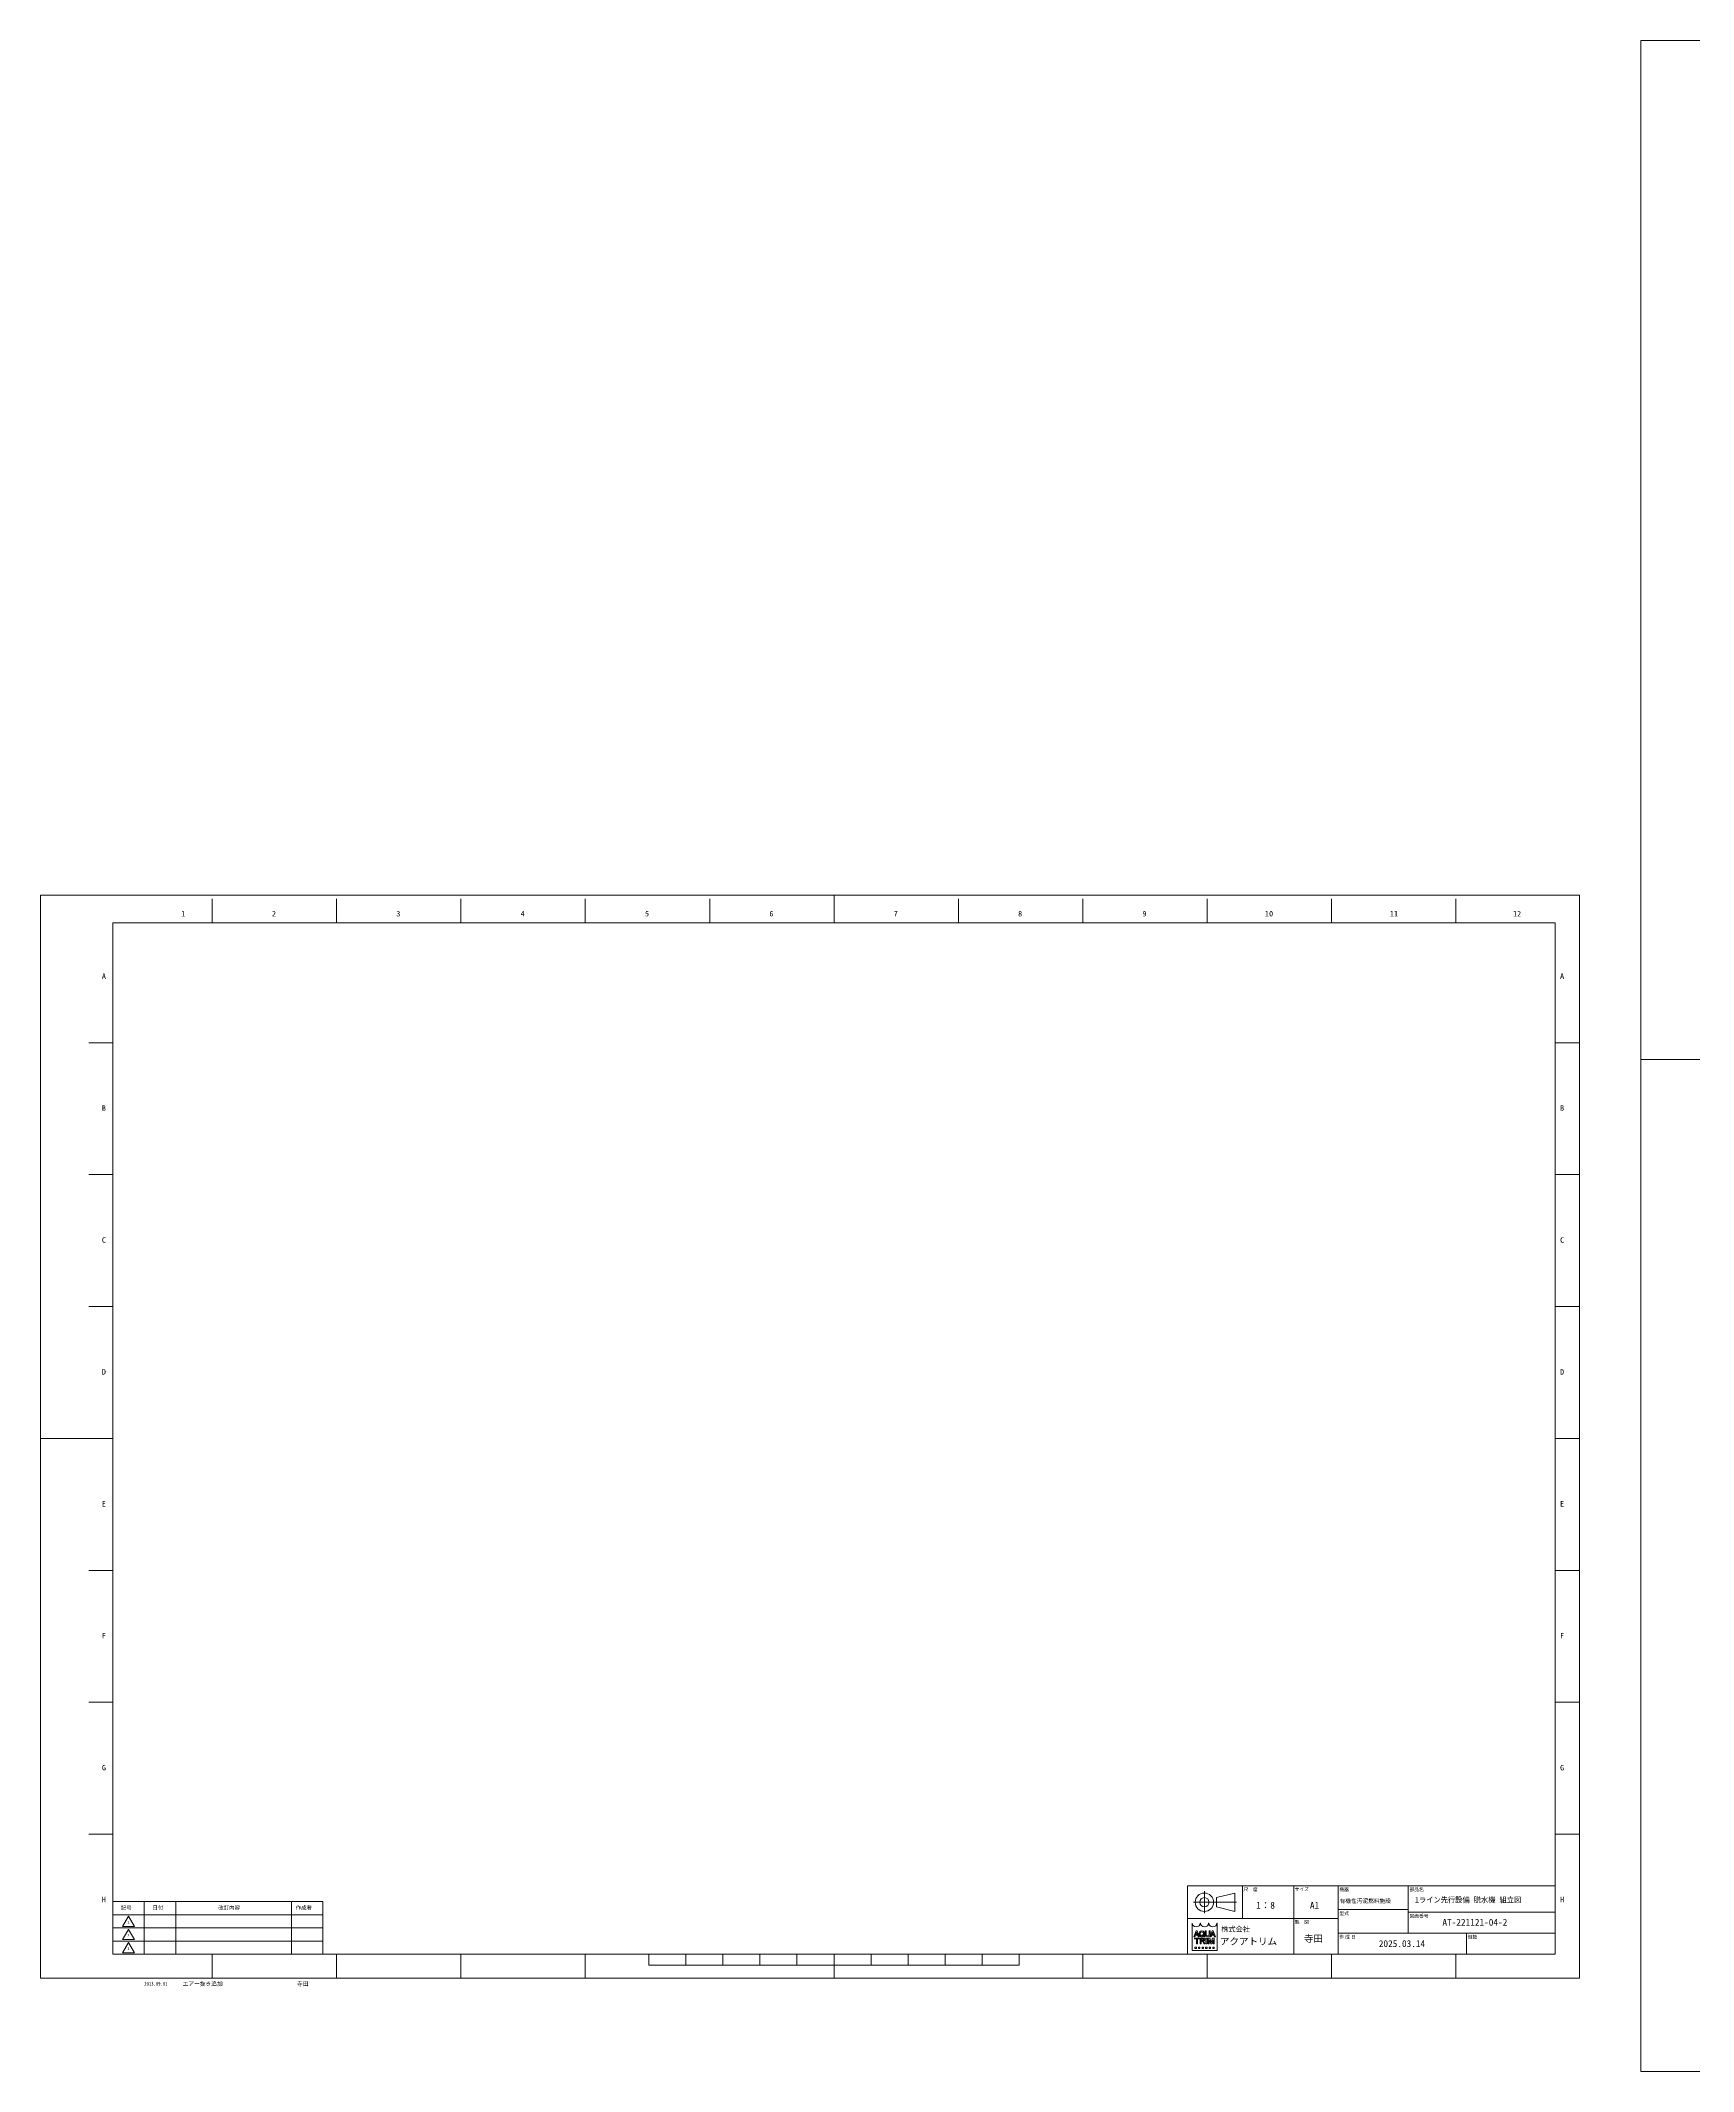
# Model space of a CAD drawing. Units: millimetres at full size. Extents: x -32787 to 32787, y -11878 to 14562.
# Drawn here: x -32787 to -25670, y -11813 to -3069 of the extents above; entities that cross this region are included whole.
import ezdxf
from ezdxf.enums import TextEntityAlignment as Align

# ---------------------------------------------------------------- set-up
doc = ezdxf.new("R2010")
doc.units = ezdxf.units.MM
doc.header["$LTSCALE"] = 9.6
doc.layers.add('0-0_90_FRAME', color=2, linetype='Continuous', lineweight=9)
doc.layers.add('0-1_91_BLANK', color=6, linetype='Continuous', lineweight=9)
doc.styles.add('ＭＳ ゴシック', font='')
doc.styles.add('ＭＳ Ｐゴシック', font='')
doc.styles.get('ＭＳ ゴシック').set_extended_font_data('MS Gothic')
doc.styles.get('ＭＳ Ｐゴシック').set_extended_font_data('MS PGothic')

msp = doc.modelspace()

# ---------------------------------------------------------------- linework, layer by layer
at = {"layer": '0-0_90_FRAME'}
for p, q in [((-32047.509, -6867.348), (-32047.509, -6763.653)), ((-31512.041, -6867.348), (-31512.041, -6763.653)), ((-30976.574, -6867.348), (-30976.574, -6763.653)), ((-30441.107, -6867.348), (-30441.107, -6763.653)), ((-29905.64, -6867.348), (-29905.64, -6763.653)), ((-28834.705, -6867.348), (-28834.705, -6763.653)), ((-28299.238, -6867.348), (-28299.238, -6763.653)), ((-27763.771, -6867.348), (-27763.771, -6763.653)), ((-27228.304, -6867.348), (-27228.304, -6763.653)), ((-26692.836, -6867.348), (-26692.836, -6763.653)), ((-32475.745, -7383.63), (-32579.44, -7383.63)), ((-26160.905, -7383.63), (-26264.6, -7383.63)), ((-32475.745, -7951.608), (-32579.44, -7951.608)), ((-26160.905, -7951.608), (-26264.6, -7951.608)), ((-32475.745, -8519.586), (-32579.44, -8519.586)), ((-26160.905, -8519.586), (-26264.6, -8519.586)), ((-32475.745, -9655.541), (-32579.44, -9655.541)), ((-26160.905, -9655.541), (-26264.6, -9655.541)), ((-32475.745, -10223.519), (-32579.44, -10223.519)), ((-26160.905, -10223.519), (-26264.6, -10223.519)), ((-32475.745, -10791.497), (-32579.44, -10791.497)), ((-26160.905, -10791.497), (-26264.6, -10791.497)), ((-27820.842, -11233.231), (-27820.842, -11233.109)), ((-27820.842, -11233.231), (-27816.243, -11233.231)), ((-27817.518, -11238.355), (-27796.513, -11238.355)), ((-27817.518, -11238.355), (-27817.518, -11241.941)), ((-27817.518, -11241.941), (-27809.833, -11241.941)), ((-27816.243, -11233.231), (-27809.058, -11213.055)), ((-27816.235, -11277.386), (-27816.235, -11283.534)), ((-27813.736, -11226.478), (-27812.349, -11222.585)), ((-27813.736, -11226.478), (-27804.278, -11226.478)), ((-27812.349, -11222.585), (-27805.665, -11222.585)), ((-27811.182, -11207.616), (-27806.934, -11207.616)), ((-27809.321, -11263.971), (-27809.321, -11242.453)), ((-27809.321, -11263.971), (-27804.71, -11263.971)), ((-27805.665, -11222.585), (-27809.058, -11213.055)), ((-27804.71, -11263.971), (-27804.71, -11242.453)), ((-27801.874, -11233.231), (-27804.278, -11226.478)), ((-27804.198, -11241.941), (-27796.513, -11241.941)), ((-27797.275, -11233.231), (-27801.874, -11233.231)), ((-27800.865, -11277.386), (-27800.865, -11283.534)), ((-27798.367, -11218.887), (-27798.367, -11221.96)), ((-27796.513, -11238.355), (-27796.513, -11241.941)), ((-27794.098, -11219.188), (-27794.098, -11221.647)), ((-27793.593, -11238.355), (-27793.593, -11263.971)), ((-27793.593, -11238.355), (-27781.81, -11238.355)), ((-27793.593, -11263.971), (-27788.982, -11263.971)), ((-27788.828, -11248.245), (-27781.195, -11248.245)), ((-27788.828, -11251.832), (-27788.828, -11248.245)), ((-27788.828, -11251.832), (-27783.798, -11251.832)), ((-27785.591, -11226.44), (-27783.322, -11224.03)), ((-27785.591, -11226.44), (-27783.499, -11228.476)), ((-27785.496, -11277.386), (-27785.496, -11283.534)), ((-27783.322, -11224.03), (-27773.833, -11231.849)), ((-27781.897, -11253.116), (-27777.997, -11263.971)), ((-27780.587, -11226.163), (-27777.285, -11228.883)), ((-27780.36, -11231.531), (-27776.798, -11234.998)), ((-27779.071, -11219.188), (-27779.071, -11221.647)), ((-27777.997, -11263.971), (-27773.027, -11263.971)), ((-27777.442, -11252.956), (-27773.027, -11263.766)), ((-27776.798, -11234.998), (-27773.833, -11231.849)), ((-27774.801, -11218.887), (-27774.801, -11221.96)), ((-27773.027, -11263.766), (-27773.027, -11263.971)), ((-27772.433, -11222.887), (-27772.433, -11207.616)), ((-27767.822, -11207.616), (-27772.433, -11207.616)), ((-27770.126, -11277.386), (-27770.126, -11283.534)), ((-27769.142, -11238.355), (-27763.507, -11238.355)), ((-27769.142, -11238.355), (-27769.142, -11241.941)), ((-27769.142, -11263.971), (-27769.142, -11260.384)), ((-27769.142, -11263.971), (-27763.507, -11263.971)), ((-27768.63, -11259.872), (-27768.63, -11242.453)), ((-27767.822, -11221.96), (-27767.822, -11207.616)), ((-27764.019, -11259.872), (-27764.019, -11242.453)), ((-27763.507, -11238.355), (-27763.507, -11241.941)), ((-27763.507, -11263.971), (-27763.507, -11260.384)), ((-27760.905, -11233.231), (-27762.442, -11233.231)), ((-27758.891, -11238.355), (-27758.891, -11263.971)), ((-27758.891, -11238.355), (-27752.2, -11238.355)), ((-27758.891, -11263.971), (-27754.28, -11263.971)), ((-27754.757, -11277.386), (-27754.757, -11283.534)), ((-27754.28, -11263.971), (-27754.284, -11246.039)), ((-27748.388, -11263.971), (-27754.284, -11246.039)), ((-27746.083, -11256.959), (-27752.2, -11238.355)), ((-27751.175, -11233.109), (-27741.515, -11207.616)), ((-27751.175, -11233.231), (-27751.175, -11233.109)), ((-27751.175, -11233.231), (-27751.175, -11233.109)), ((-27751.175, -11233.231), (-27746.576, -11233.231)), ((-27750.915, -11222.887), (-27750.915, -11207.616)), ((-27748.388, -11263.971), (-27743.777, -11263.971)), ((-27746.576, -11233.231), (-27739.392, -11213.055)), ((-27746.083, -11256.959), (-27739.966, -11238.355)), ((-27744.069, -11226.478), (-27742.683, -11222.585)), ((-27744.069, -11226.478), (-27734.612, -11226.478)), ((-27743.777, -11263.971), (-27737.882, -11246.039)), ((-27741.515, -11207.616), (-27737.268, -11207.616)), ((-27733.271, -11238.355), (-27739.966, -11238.355)), ((-27727.608, -11233.109), (-27737.268, -11207.616)), ((-27732.207, -11233.231), (-27734.612, -11226.478)), ((-27733.239, -11277.386), (-27733.239, -11283.534)), ((-27727.608, -11233.231), (-27732.207, -11233.231)), ((-27727.608, -11233.231), (-27727.608, -11233.109)), ((-32047.509, -11411.011), (-32047.509, -11307.779)), ((-31512.041, -11411.011), (-31512.041, -11307.779)), ((-30976.574, -11411.011), (-30976.574, -11307.779)), ((-30441.107, -11411.011), (-30441.107, -11307.779)), ((-28299.238, -11411.011), (-28299.238, -11307.779)), ((-27763.771, -11411.011), (-27763.771, -11307.779)), ((-27228.304, -11411.011), (-27228.304, -11307.779)), ((-26692.836, -11411.011), (-26692.836, -11307.779))]:
    msp.add_line(p, q, dxfattribs=at)
at = {"layer": '0-0_90_FRAME', "color": 6}
for p, q in [((-29370.173, -6747.653), (-29370.173, -6867.348)), ((-25896.485, -7456.131), (-25313.797, -7456.131)), ((-32786.512, -9087.564), (-32475.745, -9087.564)), ((-26160.905, -9087.564), (-26264.6, -9087.564)), ((-30167.83, -11355.639), (-30167.83, -11307.779)), ((-30167.83, -11355.639), (-28572.515, -11355.639)), ((-30008.298, -11355.639), (-30008.298, -11307.779)), ((-29848.767, -11355.639), (-29848.767, -11307.779)), ((-29689.235, -11355.639), (-29689.235, -11307.779)), ((-29529.704, -11355.639), (-29529.704, -11307.779)), ((-29370.173, -11411.011), (-29370.173, -11307.779)), ((-29210.641, -11355.639), (-29210.641, -11307.779)), ((-29051.11, -11355.639), (-29051.11, -11307.779)), ((-28891.578, -11355.639), (-28891.578, -11307.779)), ((-28732.047, -11355.639), (-28732.047, -11307.779)), ((-28572.515, -11355.639), (-28572.515, -11307.779))]:
    msp.add_line(p, q, dxfattribs=at)
at = {"layer": '0-0_90_FRAME', "color": 134}
for p, q in [((-27611, -11155.036), (-27611, -11013.608)), ((-27390.372, -11307.779), (-27390.372, -11013.608)), ((-27199.743, -11307.779), (-27199.743, -11013.608)), ((-26897.648, -11013.608), (-26897.648, -11217.265)), ((-32339.973, -11307.779), (-32339.973, -11081.493)), ((-32204.202, -11307.779), (-32204.202, -11081.493)), ((-31706.373, -11307.779), (-31706.373, -11081.493)), ((-27822.86, -11084.322), (-27636.74, -11084.322)), ((-27775.34, -11131.842), (-27775.34, -11036.802)), ((-32475.745, -11138.065), (-31570.602, -11138.065)), ((-27199.743, -11155.036), (-27848.6, -11155.036)), ((-27199.743, -11115.436), (-26897.648, -11115.436)), ((-26897.648, -11126.751), (-26264.6, -11126.751)), ((-32475.745, -11194.636), (-31570.602, -11194.636)), ((-32475.745, -11251.208), (-31570.602, -11251.208)), ((-27199.743, -11217.265), (-26264.6, -11217.265)), ((-26646.658, -11217.265), (-26646.658, -11307.779))]:
    msp.add_line(p, q, dxfattribs=at)
at = {"layer": '0-0_90_FRAME', "color": 6}
msp.add_lwpolyline([(-32475.745, -11307.779), (-26264.6, -11307.779), (-26264.6, -6867.348), (-32475.745, -6867.348)], close=True, dxfattribs=at)
at = {"layer": '0-0_90_FRAME', "color": 134}
for points in [[(-27848.6, -11307.779), (-26264.6, -11307.779), (-26264.6, -11013.608), (-27848.6, -11013.608)], [(-32475.745, -11307.779), (-31570.602, -11307.779), (-31570.602, -11081.493), (-32475.745, -11081.493)], [(-27723.86, -11064.522), (-27644.66, -11044.722), (-27644.66, -11123.922), (-27723.86, -11104.122)], [(-32433.316, -11188.628), (-32407.859, -11144.535), (-32382.402, -11188.628)], [(-32433.316, -11245.199), (-32407.859, -11201.106), (-32382.402, -11245.199)], [(-32433.316, -11301.771), (-32407.859, -11257.678), (-32382.402, -11301.771)]]:
    msp.add_lwpolyline(points, close=True, dxfattribs=at)
at = {"layer": '0-0_90_FRAME'}
for points in [[(-27720.944, -11174.41), (-27720.944, -11292.756), (-27828.531, -11292.756), (-27828.531, -11174.41)], [(-27820.842, -11233.231), (-27820.842, -11233.109), (-27811.182, -11207.616)], [(-27816.235, -11277.386), (-27810.087, -11277.386), (-27810.087, -11283.534), (-27816.235, -11283.534)], [(-27797.275, -11233.231), (-27797.275, -11233.109), (-27806.934, -11207.616)], [(-27800.865, -11277.386), (-27794.718, -11277.386), (-27794.718, -11283.534), (-27800.865, -11283.534)], [(-27788.982, -11263.971), (-27788.982, -11241.941), (-27781.195, -11241.941)], [(-27785.496, -11277.386), (-27779.348, -11277.386), (-27779.348, -11283.534), (-27785.496, -11283.534)], [(-27770.126, -11277.386), (-27763.979, -11277.386), (-27763.979, -11283.534), (-27770.126, -11283.534)], [(-27755.526, -11221.96), (-27755.526, -11207.616), (-27750.915, -11207.616)], [(-27754.757, -11277.386), (-27748.609, -11277.386), (-27748.609, -11283.534), (-27754.757, -11283.534)], [(-27742.683, -11222.585), (-27735.998, -11222.585), (-27739.392, -11213.055)], [(-27733.239, -11277.386), (-27739.387, -11277.386), (-27739.387, -11283.534), (-27733.239, -11283.534)], [(-27737.882, -11246.039), (-27737.882, -11263.971), (-27733.271, -11263.971), (-27733.271, -11238.355)]]:
    msp.add_lwpolyline(points, dxfattribs=at)
at = {"layer": '0-0_90_FRAME', "color": 134}
for radius in [39.6, 19.8]:
    msp.add_circle((-27775.34, -11084.322), radius, dxfattribs=at)
at = {"layer": '0-0_90_FRAME'}
for centre, radius, start, end in [((-27828.531, -11174.922), 0.512, 0, 90), ((-27792.668, -11174.922), 0.512, 0, 180), ((-27792.668, -11174.922), 0.512, 0, 90), ((-27756.806, -11174.922), 0.512, 0, 180), ((-27720.944, -11174.922), 0.512, 90, 180), ((-27809.833, -11242.453), 0.512, 0, 90), ((-27804.198, -11242.453), 0.512, 90, 180), ((-27783.798, -11253.881), 2.049, 21.9283, 90), ((-27781.305, -11245.093), 3.154, 271.99706, 88.00294), ((-27780.541, -11254.225), 3.35, 22.27295, 58.55311), ((-27761.602, -11222.424), 10.84, 182.45003, 265.55526), ((-27769.142, -11242.453), 0.512, 0, 90), ((-27769.142, -11259.872), 0.512, 270, 0), ((-27758.676, -11222.08), 9.147, 179.25279, 218.96457), ((-27761.674, -11220.362), 8.528, 241.15773, 298.84227), ((-27763.507, -11242.453), 0.512, 90, 180), ((-27763.507, -11259.872), 0.512, 180, 270), ((-27761.746, -11222.424), 10.84, 274.44474, 357.54997), ((-27764.672, -11222.08), 9.147, 321.03543, 0.74721)]:
    msp.add_arc(centre, radius, start, end, dxfattribs=at)
for centre, major_axis, ratio, start_param, end_param in [((-27810.599, -11174.922), (-17.419, 0), 0.882353, 6.28318531, 9.42477796), ((-27774.737, -11174.922), (-17.419, 0), 0.882353, 6.28318531, 9.42477796), ((-27738.875, -11174.922), (-17.419, 0), 0.882353, 6.28318531, 9.42477796), ((-27786.584, -11218.887), (-11.783, 0), 0.956522, 3.14159265, 6.28318531), ((-27786.584, -11221.96), (-11.783, 0), 0.956522, 6.28318531, 8.41045586), ((-27786.584, -11219.188), (7.514, 0), 0.994718, 6.28318531, 9.42477796), ((-27786.584, -11221.659), (7.514, 0), 0.995036, 3.14159265, 5.13549259), ((-27781.81, -11245.093), (-8.27, 0), 0.81482, 1.94406945, 4.71238898), ((-27786.584, -11221.659), (7.514, 0), 0.995036, 5.63666712, 6.28318531), ((-27786.584, -11221.96), (-11.783, 0), 0.956522, 2.48020459, 3.14159265)]:
    msp.add_ellipse(centre, major_axis=major_axis, ratio=ratio, start_param=start_param, end_param=end_param, dxfattribs=at)
at = {"layer": '0-1_91_BLANK'}
for points in [[(-25896.485, -11812.595), (-13473.472, -11812.595), (-13473.472, -3068.798), (-25896.485, -3068.798)], [(-32786.512, -11411.011), (-26160.905, -11411.011), (-26160.905, -6747.653), (-32786.512, -6747.653)]]:
    msp.add_lwpolyline(points, close=True, dxfattribs=at)

# ---------------------------------------------------------------- texts
at = {"layer": '0-0_90_FRAME', "color": 134}
for s, height, style, p in [('1', 23.46, 'ＭＳ ゴシック', (-32180.832, -6846.694)), ('2', 23.46, 'ＭＳ ゴシック', (-31790.442, -6846.694)), ('3', 23.46, 'ＭＳ ゴシック', (-31254.975, -6846.694)), ('4', 23.46, 'ＭＳ ゴシック', (-30719.507, -6846.694)), ('5', 23.46, 'ＭＳ ゴシック', (-30184.04, -6846.694)), ('6', 23.46, 'ＭＳ ゴシック', (-29648.573, -6846.694)), ('7', 23.46, 'ＭＳ ゴシック', (-29113.106, -6846.694)), ('8', 23.46, 'ＭＳ ゴシック', (-28577.638, -6846.694)), ('9', 23.46, 'ＭＳ ゴシック', (-28042.171, -6846.694)), ('10', 23.46, 'ＭＳ ゴシック', (-27514.704, -6846.694)), ('11', 23.46, 'ＭＳ ゴシック', (-26976.57, -6846.694)), ('12', 23.46, 'ＭＳ ゴシック', (-26446.436, -6846.694)), ('A', 23.46, 'ＭＳ ゴシック', (-32522.853, -7115.642)), ('A', 23.46, 'ＭＳ ゴシック', (-26243.986, -7115.642)), ('B', 23.46, 'ＭＳ ゴシック', (-32522.853, -7683.619)), ('B', 23.46, 'ＭＳ ゴシック', (-26243.986, -7683.619)), ('C', 23.46, 'ＭＳ ゴシック', (-32522.853, -8251.597)), ('C', 23.46, 'ＭＳ ゴシック', (-26243.986, -8251.597)), ('D', 23.46, 'ＭＳ ゴシック', (-32522.853, -8819.575)), ('D', 23.46, 'ＭＳ ゴシック', (-26243.986, -8819.575)), ('E', 23.46, 'ＭＳ ゴシック', (-32522.853, -9387.553)), ('E', 23.46, 'ＭＳ ゴシック', (-26243.986, -9387.553)), ('F', 23.46, 'ＭＳ ゴシック', (-32522.853, -9955.53)), ('F', 23.46, 'ＭＳ ゴシック', (-26243.986, -9955.53)), ('G', 23.46, 'ＭＳ ゴシック', (-32522.853, -10523.508)), ('G', 23.46, 'ＭＳ ゴシック', (-26243.986, -10523.508)), ('H', 23.46, 'ＭＳ ゴシック', (-32522.853, -11091.486)), ('記号', 16.59, 'ＭＳ Ｐゴシック', (-32440.773, -11121.093)), ('日付', 16.59, 'ＭＳ Ｐゴシック', (-32305.002, -11121.093)), ('改訂内容', 16.59, 'ＭＳ Ｐゴシック', (-32021.116, -11121.479)), ('作成者', 16.59, 'ＭＳ Ｐゴシック', (-31687.859, -11121.093)), ('尺\u3000度', 14.66, 'ＭＳ Ｐゴシック', (-27607.412, -11041.322)), ('1：8', 29.33, 'ＭＳ ゴシック', (-27552.666, -11121.09)), ('サイズ', 14.66, 'ＭＳ Ｐゴシック', (-27386.784, -11039.83)), ('A1', 29.33, 'ＭＳ ゴシック', (-27321.047, -11121.09)), ('機器', 14.66, 'ＭＳ Ｐゴシック', (-27194.307, -11040.991)), ('有機性汚泥燃料施設', 17.6, 'ＭＳ ゴシック', (-27193.652, -11092.76)), ('部品名', 14.66, 'ＭＳ Ｐゴシック', (-26892.211, -11040.991)), ('H', 23.46, 'ＭＳ ゴシック', (-26243.986, -11091.486)), ('1', 12.44, 'ＭＳ ゴシック', (-32413.372, -11180.407)), ('製\u3000図', 14.66, 'ＭＳ Ｐゴシック', (-27386.784, -11181.258)), ('型式', 14.66, 'ＭＳ Ｐゴシック', (-27194.307, -11143.82)), ('図面番号', 14.66, 'ＭＳ Ｐゴシック', (-26892.211, -11155.134)), ('AT-221121-04-2', 29.33, 'ＭＳ ゴシック', (-26750.49, -11193.982)), ('3', 12.44, 'ＭＳ ゴシック', (-32413.372, -11293.55)), ('2', 12.44, 'ＭＳ ゴシック', (-32413.372, -11236.979)), ('寺田', 29.33, 'ＭＳ ゴシック', (-27347.037, -11264.535)), ('作 成 日', 14.66, 'ＭＳ Ｐゴシック', (-27195.687, -11245.409)), ('2025.03.14', 29.33, 'ＭＳ ゴシック', (-27024.401, -11286.052)), ('個数', 14.66, 'ＭＳ Ｐゴシック', (-26641.908, -11245.962))]:
    msp.add_text(s, height=height, dxfattribs=dict(at, style=style)).set_placement(p, align=Align.BOTTOM_LEFT)
at = {"layer": '0-0_90_FRAME', "color": 134, "style": 'ＭＳ ゴシック', "width": 0.95}
msp.add_text('1ライン先行設備 脱水機 組立図', height=23.46, dxfattribs=at).set_placement((-26868.959, -11092.76), align=Align.BOTTOM_LEFT)
at = {"layer": '0-0_90_FRAME', "style": 'ＭＳ ゴシック'}
for s, height, p in [('株式会社', 22.17, (-27703.068, -11217.908)), ('アクアトリム', 29.33, (-27708.638, -11276.65))]:
    msp.add_text(s, height=height, dxfattribs=at).set_placement(p, align=Align.BOTTOM_LEFT)
at = {"layer": '0-0_90_FRAME', "color": 3, "style": 'ＭＳ ゴシック', "width": 0.7}
msp.add_text('2013.09.01', height=17.6, dxfattribs=at).set_placement((-32340.506, -11449.409), align=Align.BOTTOM_LEFT)
at = {"layer": '0-0_90_FRAME', "color": 3, "style": 'ＭＳ ゴシック'}
for s, p in [('エアー抜き追加', (-32175.057, -11449.409)), ('寺田', (-31682.575, -11449.409))]:
    msp.add_text(s, height=17.6, dxfattribs=at).set_placement(p, align=Align.BOTTOM_LEFT)

doc.saveas('drawing.dxf')
